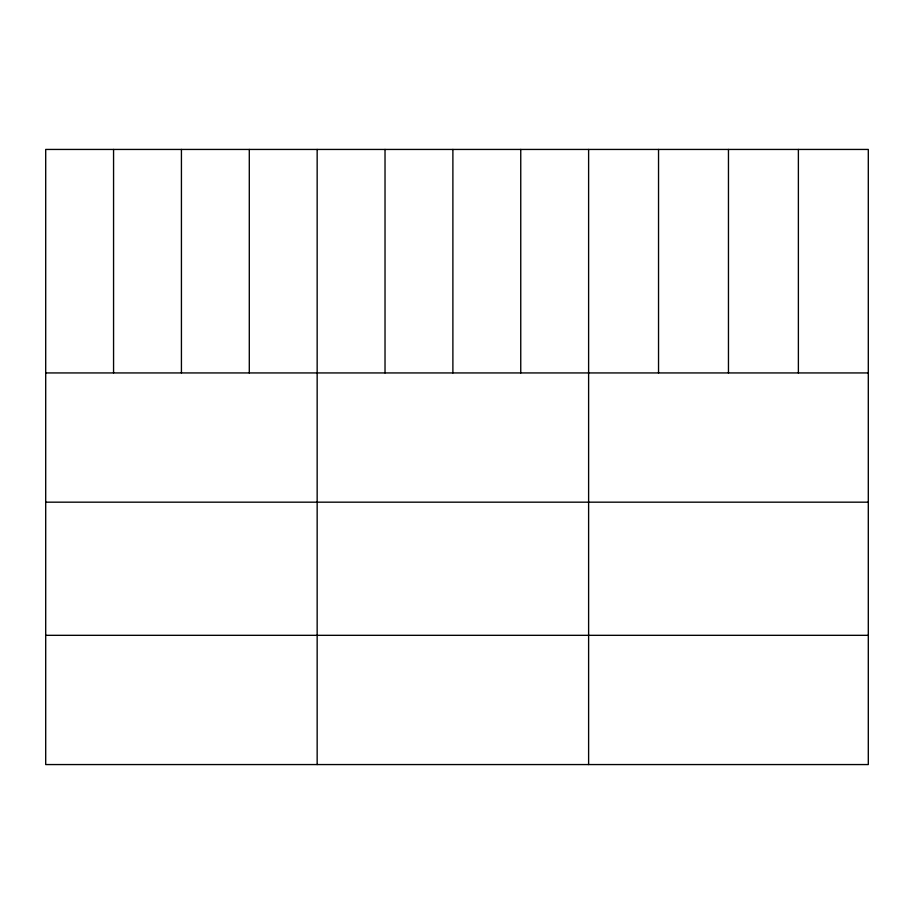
<?xml version="1.0" encoding="UTF-8"?>
<svg xmlns="http://www.w3.org/2000/svg" width="914" height="914" viewBox="0 0 914 914"><rect width="100%" height="100%" fill="white"/><g stroke="black" fill="none" stroke-linecap="round" stroke-linejoin="round"><path stroke-width="1.37" d="M868.3 372.935L868.3 764.561L45.7 764.561L45.7 149.439L868.3 149.439L868.3 372.935L45.7 372.935M45.7 502.174L868.3 502.174M45.7 635.321L868.3 635.321M798.379 149.439L798.379 372.935M728.458 149.439L728.458 372.935M658.537 149.439L658.537 372.935M588.616 149.439L588.616 764.561M520.752 149.439L520.752 372.935M452.887 149.439L452.887 372.935M385.023 149.439L385.023 372.935M317.158 149.439L317.158 764.561M249.293 149.439L249.293 372.935M181.429 149.439L181.429 372.935M113.565 149.439L113.565 372.935"/></g></svg>
